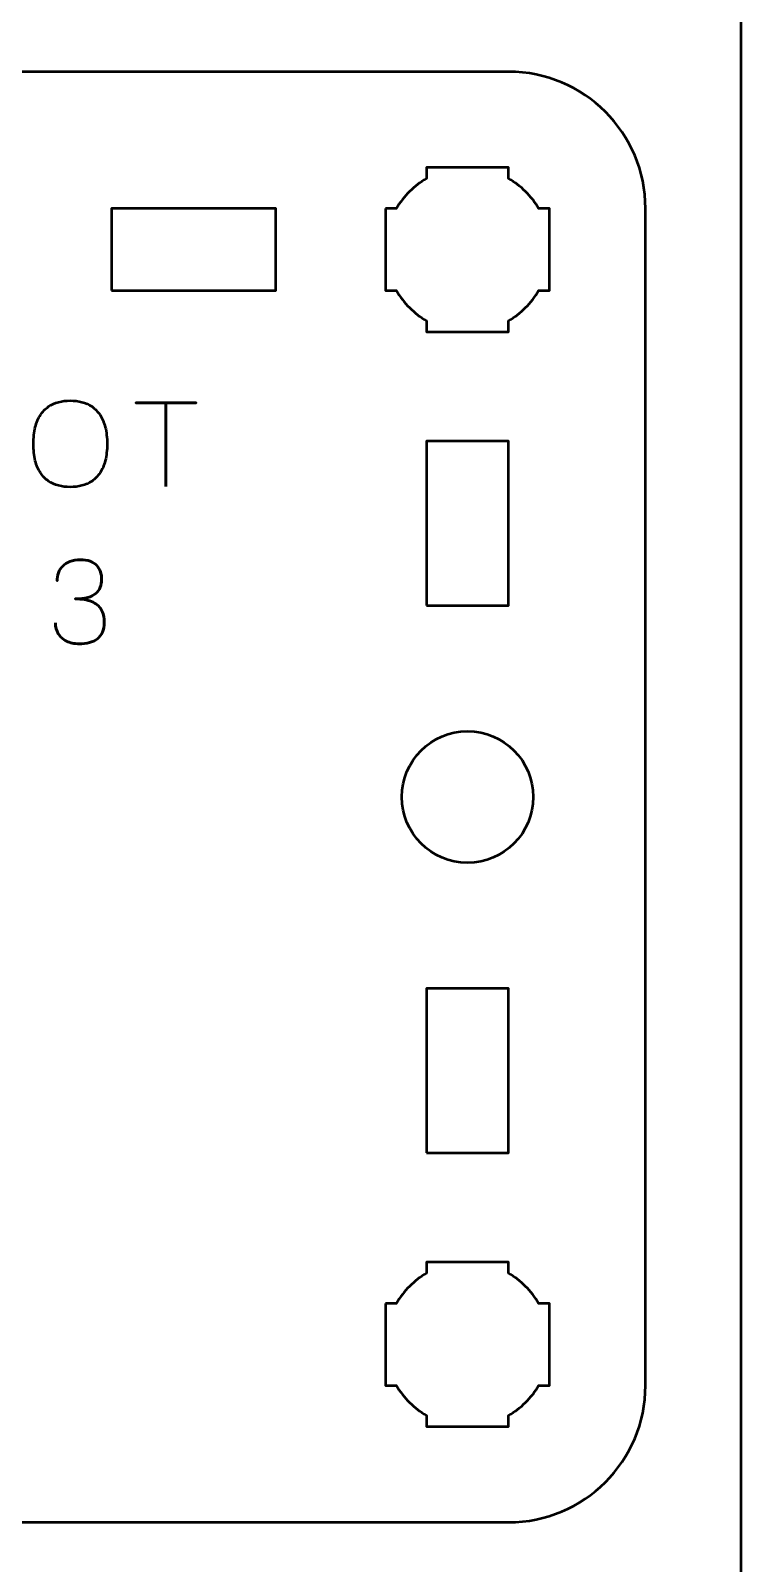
# Model space of a CAD drawing. Header units: centimetres. Extents: x -21 to 0, y -29.7 to 0.
# Drawn here: x -2.6 to 0, y -11.65 to -6.05 of the extents above; entities that cross this region are included whole.
import ezdxf

# ---------------------------------------------------------------- set-up
doc = ezdxf.new("R2010")
doc.units = ezdxf.units.CM
doc.header["$MEASUREMENT"] = 0
doc.layers.add('Layer 1', color=7, linetype='Continuous')

msp = doc.modelspace()

# ---------------------------------------------------------------- linework, layer by layer
at = {"layer": 'Layer 1', "lineweight": 53}
for points in [[(-1.15, -8.15), (-0.85, -8.15), (-0.85, -7.55), (-1.15, -7.55), (-1.15, -8.15)], [(-1.15, -10.15), (-0.85, -10.15), (-0.85, -9.55), (-1.15, -9.55), (-1.15, -10.15)]]:
    msp.add_lwpolyline(points, close=True, dxfattribs=at)
msp.add_ellipse((-1, -8.85), major_axis=(0, 0.24), ratio=1, dxfattribs=at)
at = {"layer": 'Layer 1', "color": 1, "lineweight": 53}
msp.add_open_spline([(-21.00003, -29.19995), (-21.00003, -29.19995), (-21.00003, -2.89992), (-21.00003, -2.89992), (-21.00003, -2.89992), (-21.00003, -2.81709), (-20.93286, -2.74992), (-20.85003, -2.74992), (-20.85003, -2.74992), (-20.7672, -2.74992), (-20.70003, -2.68275), (-20.70003, -2.59992), (-20.70003, -2.59992), (-20.70003, -2.51709), (-20.7672, -2.44992), (-20.85003, -2.44992), (-20.85003, -2.44992), (-20.93286, -2.44992), (-21.00003, -2.38275), (-21.00003, -2.29992), (-21.00003, -2.29992), (-21.00003, -2.21709), (-20.93286, -2.14992), (-20.85003, -2.14992), (-20.85003, -2.14992), (-20.7672, -2.14992), (-20.70003, -2.08275), (-20.70003, -1.99992), (-20.70003, -1.99992), (-20.70003, -1.91709), (-20.7672, -1.84992), (-20.85003, -1.84992), (-20.85003, -1.84992), (-20.93286, -1.84992), (-21.00003, -1.78275), (-21.00003, -1.69992), (-21.00003, -1.69992), (-21.00003, -1.61709), (-20.93286, -1.54992), (-20.85003, -1.54992), (-20.85003, -1.54992), (-20.7672, -1.54992), (-20.70003, -1.48275), (-20.70003, -1.39992), (-20.70003, -1.39992), (-20.70003, -1.31709), (-20.7672, -1.24992), (-20.85003, -1.24992), (-20.85003, -1.24992), (-20.93286, -1.24992), (-21.00003, -1.18275), (-21.00003, -1.09992), (-21.00003, -1.09992), (-21.00003, -1.09992), (-21.00003, -0.49992), (-21.00003, -0.49992), (-21.00003, -0.49992), (-21.00003, -0.22295), (-20.77694, 0.00004), (-20.49994, 0.00004), (-20.49994, 0.00004), (-20.49994, 0.00004), (-0.50008, 0.00004), (-0.50008, 0.00004), (-0.50008, 0.00004), (-0.22294, 0.00004), (0.00002, -0.22295), (0.00002, -0.49992), (0.00002, -0.49992), (0.00002, -0.49992), (0.00002, -29.19995), (0.00002, -29.19995), (0.00002, -29.19995), (0.00002, -29.47695), (-0.22294, -29.70004), (-0.50008, -29.70004), (-0.50008, -29.70004), (-0.50008, -29.70004), (-20.49994, -29.70004), (-20.49994, -29.70004), (-20.49994, -29.70004), (-20.77694, -29.70004), (-21.00003, -29.47695), (-21.00003, -29.19995)], degree=3, knots=[0, 0, 0, 0, 0.047619, 0.047619, 0.047619, 0.047619, 0.0952381, 0.0952381, 0.0952381, 0.0952381, 0.1428571, 0.1428571, 0.1428571, 0.1428571, 0.1904762, 0.1904762, 0.1904762, 0.1904762, 0.2380952, 0.2380952, 0.2380952, 0.2380952, 0.2857143, 0.2857143, 0.2857143, 0.2857143, 0.3333333, 0.3333333, 0.3333333, 0.3333333, 0.3809524, 0.3809524, 0.3809524, 0.3809524, 0.4285714, 0.4285714, 0.4285714, 0.4285714, 0.4761905, 0.4761905, 0.4761905, 0.4761905, 0.5238095, 0.5238095, 0.5238095, 0.5238095, 0.5714286, 0.5714286, 0.5714286, 0.5714286, 0.6190476, 0.6190476, 0.6190476, 0.6190476, 0.6666667, 0.6666667, 0.6666667, 0.6666667, 0.7142857, 0.7142857, 0.7142857, 0.7142857, 0.7619048, 0.7619048, 0.7619048, 0.7619048, 0.8095238, 0.8095238, 0.8095238, 0.8095238, 0.8571429, 0.8571429, 0.8571429, 0.8571429, 0.9047619, 0.9047619, 0.9047619, 0.9047619, 0.952381, 0.952381, 0.952381, 0.952381, 1, 1, 1, 1], dxfattribs=at)
at = {"layer": 'Layer 1', "color": 3, "lineweight": 53}
msp.add_open_spline([(-5.65, -11), (-5.65, -11), (-5.65, -6.7), (-5.65, -6.7), (-5.65, -6.7), (-5.65, -6.42391), (-5.42609, -6.2), (-5.15, -6.2), (-5.15, -6.2), (-5.15, -6.2), (-0.85, -6.2), (-0.85, -6.2), (-0.85, -6.2), (-0.57391, -6.2), (-0.35, -6.42391), (-0.35, -6.7), (-0.35, -6.7), (-0.35, -6.7), (-0.35, -11), (-0.35, -11), (-0.35, -11), (-0.35, -11.27609), (-0.57391, -11.5), (-0.85, -11.5), (-0.85, -11.5), (-0.85, -11.5), (-5.15, -11.5), (-5.15, -11.5), (-5.15, -11.5), (-5.42609, -11.5), (-5.65, -11.27609), (-5.65, -11)], degree=3, knots=[0, 0, 0, 0, 0.125, 0.125, 0.125, 0.125, 0.25, 0.25, 0.25, 0.25, 0.375, 0.375, 0.375, 0.375, 0.5, 0.5, 0.5, 0.5, 0.625, 0.625, 0.625, 0.625, 0.75, 0.75, 0.75, 0.75, 0.875, 0.875, 0.875, 0.875, 1, 1, 1, 1], dxfattribs=at)
at = {"layer": 'Layer 1', "lineweight": 53}
for points, knots in [([(-1.3, -6.7), (-1.3, -6.7), (-1.25985, -6.7), (-1.25985, -6.7), (-1.25985, -6.7), (-1.2335, -6.65447), (-1.19553, -6.6165), (-1.15, -6.59015), (-1.15, -6.59015), (-1.15, -6.59015), (-1.15, -6.55), (-1.15, -6.55), (-1.15, -6.55), (-1.15, -6.55), (-1, -6.55), (-1, -6.55), (-1, -6.55), (-1, -6.55), (-0.85, -6.55), (-0.85, -6.55), (-0.85, -6.55), (-0.85, -6.55), (-0.85, -6.59015), (-0.85, -6.59015), (-0.85, -6.59015), (-0.80447, -6.6165), (-0.7665, -6.65447), (-0.74015, -6.7), (-0.74015, -6.7), (-0.74015, -6.7), (-0.7, -6.7), (-0.7, -6.7), (-0.7, -6.7), (-0.7, -6.7), (-0.7, -6.85), (-0.7, -6.85), (-0.7, -6.85), (-0.7, -6.85), (-0.7, -7), (-0.7, -7), (-0.7, -7), (-0.7, -7), (-0.74015, -7), (-0.74015, -7), (-0.74015, -7), (-0.7665, -7.04553), (-0.80447, -7.0835), (-0.85, -7.10985), (-0.85, -7.10985), (-0.85, -7.10985), (-0.85, -7.15), (-0.85, -7.15), (-0.85, -7.15), (-0.85, -7.15), (-1, -7.15), (-1, -7.15), (-1, -7.15), (-1, -7.15), (-1.15, -7.15), (-1.15, -7.15), (-1.15, -7.15), (-1.15, -7.15), (-1.15, -7.10985), (-1.15, -7.10985), (-1.15, -7.10985), (-1.19553, -7.0835), (-1.2335, -7.04553), (-1.25985, -7), (-1.25985, -7), (-1.25985, -7), (-1.3, -7), (-1.3, -7), (-1.3, -7), (-1.3, -7), (-1.3, -6.85), (-1.3, -6.85), (-1.3, -6.85), (-1.3, -6.85), (-1.3, -6.7), (-1.3, -6.7)], [0, 0, 0, 0, 0.05, 0.05, 0.05, 0.05, 0.1, 0.1, 0.1, 0.1, 0.15, 0.15, 0.15, 0.15, 0.2, 0.2, 0.2, 0.2, 0.25, 0.25, 0.25, 0.25, 0.3, 0.3, 0.3, 0.3, 0.35, 0.35, 0.35, 0.35, 0.4, 0.4, 0.4, 0.4, 0.45, 0.45, 0.45, 0.45, 0.5, 0.5, 0.5, 0.5, 0.55, 0.55, 0.55, 0.55, 0.6, 0.6, 0.6, 0.6, 0.65, 0.65, 0.65, 0.65, 0.7, 0.7, 0.7, 0.7, 0.75, 0.75, 0.75, 0.75, 0.8, 0.8, 0.8, 0.8, 0.85, 0.85, 0.85, 0.85, 0.9, 0.9, 0.9, 0.9, 0.95, 0.95, 0.95, 0.95, 1, 1, 1, 1]), ([(-2.3, -7), (-2.3, -7), (-2.3, -6.7), (-2.3, -6.7), (-2.3, -6.7), (-2.3, -6.7), (-1.7, -6.7), (-1.7, -6.7), (-1.7, -6.7), (-1.7, -6.7), (-1.7, -7), (-1.7, -7), (-1.7, -7), (-1.7, -7), (-2.3, -7), (-2.3, -7)], [0, 0, 0, 0, 0.25, 0.25, 0.25, 0.25, 0.5, 0.5, 0.5, 0.5, 0.75, 0.75, 0.75, 0.75, 1, 1, 1, 1]), ([(-1.3, -10.7), (-1.3, -10.7), (-1.25985, -10.7), (-1.25985, -10.7), (-1.25985, -10.7), (-1.2335, -10.65447), (-1.19553, -10.6165), (-1.15, -10.59015), (-1.15, -10.59015), (-1.15, -10.59015), (-1.15, -10.55), (-1.15, -10.55), (-1.15, -10.55), (-1.15, -10.55), (-1, -10.55), (-1, -10.55), (-1, -10.55), (-1, -10.55), (-0.85, -10.55), (-0.85, -10.55), (-0.85, -10.55), (-0.85, -10.55), (-0.85, -10.59015), (-0.85, -10.59015), (-0.85, -10.59015), (-0.80447, -10.6165), (-0.7665, -10.65447), (-0.74015, -10.7), (-0.74015, -10.7), (-0.74015, -10.7), (-0.7, -10.7), (-0.7, -10.7), (-0.7, -10.7), (-0.7, -10.7), (-0.7, -10.85), (-0.7, -10.85), (-0.7, -10.85), (-0.7, -10.85), (-0.7, -11), (-0.7, -11), (-0.7, -11), (-0.7, -11), (-0.74015, -11), (-0.74015, -11), (-0.74015, -11), (-0.7665, -11.04553), (-0.80447, -11.0835), (-0.85, -11.10985), (-0.85, -11.10985), (-0.85, -11.10985), (-0.85, -11.15), (-0.85, -11.15), (-0.85, -11.15), (-0.85, -11.15), (-1, -11.15), (-1, -11.15), (-1, -11.15), (-1, -11.15), (-1.15, -11.15), (-1.15, -11.15), (-1.15, -11.15), (-1.15, -11.15), (-1.15, -11.10985), (-1.15, -11.10985), (-1.15, -11.10985), (-1.19553, -11.0835), (-1.2335, -11.04553), (-1.25985, -11), (-1.25985, -11), (-1.25985, -11), (-1.3, -11), (-1.3, -11), (-1.3, -11), (-1.3, -11), (-1.3, -10.85), (-1.3, -10.85), (-1.3, -10.85), (-1.3, -10.85), (-1.3, -10.7), (-1.3, -10.7)], [0, 0, 0, 0, 0.05, 0.05, 0.05, 0.05, 0.1, 0.1, 0.1, 0.1, 0.15, 0.15, 0.15, 0.15, 0.2, 0.2, 0.2, 0.2, 0.25, 0.25, 0.25, 0.25, 0.3, 0.3, 0.3, 0.3, 0.35, 0.35, 0.35, 0.35, 0.4, 0.4, 0.4, 0.4, 0.45, 0.45, 0.45, 0.45, 0.5, 0.5, 0.5, 0.5, 0.55, 0.55, 0.55, 0.55, 0.6, 0.6, 0.6, 0.6, 0.65, 0.65, 0.65, 0.65, 0.7, 0.7, 0.7, 0.7, 0.75, 0.75, 0.75, 0.75, 0.8, 0.8, 0.8, 0.8, 0.85, 0.85, 0.85, 0.85, 0.9, 0.9, 0.9, 0.9, 0.95, 0.95, 0.95, 0.95, 1, 1, 1, 1])]:
    msp.add_open_spline(points, degree=3, knots=knots, dxfattribs=at)
at = {"layer": 'Layer 1', "color": 5, "lineweight": 53}
for points, knots in [([(-2.45073, -7.71748), (-2.43584, -7.71755), (-2.42173, -7.71579), (-2.40826, -7.71233), (-2.40826, -7.71233), (-2.39485, -7.7088), (-2.38258, -7.7033), (-2.37136, -7.69568), (-2.37136, -7.69568), (-2.36014, -7.68813), (-2.3504, -7.67818), (-2.34215, -7.6659), (-2.34215, -7.6659), (-2.33389, -7.65363), (-2.32754, -7.63874), (-2.32303, -7.62124), (-2.32303, -7.62124), (-2.31844, -7.60375), (-2.31618, -7.58335), (-2.31611, -7.56), (-2.31611, -7.56), (-2.31618, -7.53665), (-2.31844, -7.51626), (-2.32303, -7.49869), (-2.32303, -7.49869), (-2.32754, -7.48112), (-2.33389, -7.46616), (-2.34215, -7.45382), (-2.34215, -7.45382), (-2.3504, -7.44147), (-2.36014, -7.43145), (-2.37136, -7.42376), (-2.37136, -7.42376), (-2.38258, -7.41607), (-2.39485, -7.4105), (-2.40826, -7.4069), (-2.40826, -7.4069), (-2.42173, -7.40337), (-2.43584, -7.40161), (-2.45073, -7.40168), (-2.45073, -7.40168), (-2.46562, -7.40161), (-2.47973, -7.40337), (-2.49321, -7.4069), (-2.49321, -7.4069), (-2.50661, -7.4105), (-2.51889, -7.41607), (-2.53011, -7.42376), (-2.53011, -7.42376), (-2.54132, -7.43145), (-2.55106, -7.44147), (-2.55932, -7.45382), (-2.55932, -7.45382), (-2.56757, -7.46616), (-2.57392, -7.48112), (-2.57844, -7.49869), (-2.57844, -7.49869), (-2.58302, -7.51626), (-2.58528, -7.53665), (-2.58535, -7.56), (-2.58535, -7.56), (-2.58528, -7.58335), (-2.58302, -7.60375), (-2.57844, -7.62124), (-2.57844, -7.62124), (-2.57392, -7.63874), (-2.56757, -7.65363), (-2.55932, -7.6659), (-2.55932, -7.6659), (-2.55106, -7.67818), (-2.54132, -7.68813), (-2.53011, -7.69568), (-2.53011, -7.69568), (-2.51889, -7.7033), (-2.50661, -7.7088), (-2.49321, -7.71233), (-2.49321, -7.71233), (-2.47973, -7.71579), (-2.46562, -7.71755), (-2.45073, -7.71748)], [0, 0, 0, 0, 0.05, 0.05, 0.05, 0.05, 0.1, 0.1, 0.1, 0.1, 0.15, 0.15, 0.15, 0.15, 0.2, 0.2, 0.2, 0.2, 0.25, 0.25, 0.25, 0.25, 0.3, 0.3, 0.3, 0.3, 0.35, 0.35, 0.35, 0.35, 0.4, 0.4, 0.4, 0.4, 0.45, 0.45, 0.45, 0.45, 0.5, 0.5, 0.5, 0.5, 0.55, 0.55, 0.55, 0.55, 0.6, 0.6, 0.6, 0.6, 0.65, 0.65, 0.65, 0.65, 0.7, 0.7, 0.7, 0.7, 0.75, 0.75, 0.75, 0.75, 0.8, 0.8, 0.8, 0.8, 0.85, 0.85, 0.85, 0.85, 0.9, 0.9, 0.9, 0.9, 0.95, 0.95, 0.95, 0.95, 1, 1, 1, 1]), ([(-2.45073, -7.71748), (-2.43584, -7.71755), (-2.42173, -7.71579), (-2.40826, -7.71233), (-2.40826, -7.71233), (-2.39485, -7.7088), (-2.38258, -7.7033), (-2.37136, -7.69568), (-2.37136, -7.69568), (-2.36014, -7.68813), (-2.3504, -7.67818), (-2.34215, -7.6659), (-2.34215, -7.6659), (-2.33389, -7.65363), (-2.32754, -7.63874), (-2.32303, -7.62124), (-2.32303, -7.62124), (-2.31844, -7.60375), (-2.31618, -7.58335), (-2.31611, -7.56), (-2.31611, -7.56), (-2.31618, -7.53665), (-2.31844, -7.51626), (-2.32303, -7.49869), (-2.32303, -7.49869), (-2.32754, -7.48112), (-2.33389, -7.46616), (-2.34215, -7.45382), (-2.34215, -7.45382), (-2.3504, -7.44147), (-2.36014, -7.43145), (-2.37136, -7.42376), (-2.37136, -7.42376), (-2.38258, -7.41607), (-2.39485, -7.4105), (-2.40826, -7.4069), (-2.40826, -7.4069), (-2.42173, -7.40337), (-2.43584, -7.40161), (-2.45073, -7.40168), (-2.45073, -7.40168), (-2.46562, -7.40161), (-2.47973, -7.40337), (-2.49321, -7.4069), (-2.49321, -7.4069), (-2.50661, -7.4105), (-2.51889, -7.41607), (-2.53011, -7.42376), (-2.53011, -7.42376), (-2.54132, -7.43145), (-2.55106, -7.44147), (-2.55932, -7.45382), (-2.55932, -7.45382), (-2.56757, -7.46616), (-2.57392, -7.48112), (-2.57844, -7.49869), (-2.57844, -7.49869), (-2.58302, -7.51626), (-2.58528, -7.53665), (-2.58535, -7.56), (-2.58535, -7.56), (-2.58528, -7.58335), (-2.58302, -7.60375), (-2.57844, -7.62124), (-2.57844, -7.62124), (-2.57392, -7.63874), (-2.56757, -7.65363), (-2.55932, -7.6659), (-2.55932, -7.6659), (-2.55106, -7.67818), (-2.54132, -7.68813), (-2.53011, -7.69568), (-2.53011, -7.69568), (-2.51889, -7.7033), (-2.50661, -7.7088), (-2.49321, -7.71233), (-2.49321, -7.71233), (-2.47973, -7.71579), (-2.46562, -7.71755), (-2.45073, -7.71748)], [0, 0, 0, 0, 0.05, 0.05, 0.05, 0.05, 0.1, 0.1, 0.1, 0.1, 0.15, 0.15, 0.15, 0.15, 0.2, 0.2, 0.2, 0.2, 0.25, 0.25, 0.25, 0.25, 0.3, 0.3, 0.3, 0.3, 0.35, 0.35, 0.35, 0.35, 0.4, 0.4, 0.4, 0.4, 0.45, 0.45, 0.45, 0.45, 0.5, 0.5, 0.5, 0.5, 0.55, 0.55, 0.55, 0.55, 0.6, 0.6, 0.6, 0.6, 0.65, 0.65, 0.65, 0.65, 0.7, 0.7, 0.7, 0.7, 0.75, 0.75, 0.75, 0.75, 0.8, 0.8, 0.8, 0.8, 0.85, 0.85, 0.85, 0.85, 0.9, 0.9, 0.9, 0.9, 0.95, 0.95, 0.95, 0.95, 1, 1, 1, 1]), ([(-2.10191, -7.71494), (-2.10191, -7.71494), (-2.10191, -7.40972), (-2.10191, -7.40972), (-2.10191, -7.40972), (-2.10191, -7.40972), (-2.21155, -7.40972), (-2.21155, -7.40972), (-2.21155, -7.40972), (-2.21155, -7.40972), (-1.99142, -7.40972), (-1.99142, -7.40972), (-1.99142, -7.40972), (-1.99142, -7.40972), (-2.10191, -7.40972), (-2.10191, -7.40972), (-2.10191, -7.40972), (-2.10191, -7.40972), (-2.10191, -7.71494), (-2.10191, -7.71494)], [0, 0, 0, 0, 0.2, 0.2, 0.2, 0.2, 0.4, 0.4, 0.4, 0.4, 0.6, 0.6, 0.6, 0.6, 0.8, 0.8, 0.8, 0.8, 1, 1, 1, 1]), ([(-2.50513, -8.21363), (-2.50506, -8.22887), (-2.50153, -8.24213), (-2.49455, -8.25363), (-2.49455, -8.25363), (-2.48756, -8.26506), (-2.47761, -8.27402), (-2.46463, -8.28044), (-2.46463, -8.28044), (-2.45165, -8.28686), (-2.43606, -8.29011), (-2.41792, -8.29025), (-2.41792, -8.29025), (-2.40431, -8.29025), (-2.39196, -8.28884), (-2.38074, -8.28588), (-2.38074, -8.28588), (-2.36959, -8.28291), (-2.36, -8.27833), (-2.35188, -8.27205), (-2.35188, -8.27205), (-2.34377, -8.26577), (-2.33756, -8.25765), (-2.33312, -8.24778), (-2.33312, -8.24778), (-2.32874, -8.23783), (-2.32656, -8.2259), (-2.32649, -8.21193), (-2.32649, -8.21193), (-2.32641, -8.19331), (-2.33022, -8.17757), (-2.33777, -8.1648), (-2.33777, -8.1648), (-2.34532, -8.15203), (-2.35704, -8.14244), (-2.37277, -8.13588), (-2.37277, -8.13588), (-2.3885, -8.12931), (-2.40868, -8.126), (-2.43316, -8.126), (-2.43316, -8.126), (-2.41489, -8.12607), (-2.39958, -8.12438), (-2.38709, -8.12092), (-2.38709, -8.12092), (-2.37467, -8.11746), (-2.36473, -8.11259), (-2.35725, -8.10624), (-2.35725, -8.10624), (-2.34977, -8.09996), (-2.34434, -8.09248), (-2.34109, -8.08388), (-2.34109, -8.08388), (-2.33777, -8.07534), (-2.33615, -8.06596), (-2.33622, -8.05573), (-2.33622, -8.05573), (-2.33615, -8.04549), (-2.33756, -8.03604), (-2.34038, -8.02729), (-2.34038, -8.02729), (-2.34314, -8.01854), (-2.34765, -8.01085), (-2.35379, -8.00429), (-2.35379, -8.00429), (-2.35993, -7.99773), (-2.36804, -7.99258), (-2.37799, -7.98891), (-2.37799, -7.98891), (-2.38801, -7.98524), (-2.40022, -7.98341), (-2.41454, -7.98334), (-2.41454, -7.98334), (-2.42879, -7.98341), (-2.44128, -7.98552), (-2.45186, -7.98962), (-2.45186, -7.98962), (-2.46252, -7.99371), (-2.47126, -7.99928), (-2.47832, -8.00641), (-2.47832, -8.00641), (-2.4853, -8.01353), (-2.49053, -8.02165), (-2.49398, -8.03082), (-2.49398, -8.03082), (-2.49751, -8.03999), (-2.4992, -8.04973), (-2.4992, -8.05996), (-2.4992, -8.05996), (-2.4992, -8.04973), (-2.49751, -8.03999), (-2.49398, -8.03082), (-2.49398, -8.03082), (-2.49053, -8.02165), (-2.4853, -8.01353), (-2.47832, -8.00641), (-2.47832, -8.00641), (-2.47126, -7.99928), (-2.46252, -7.99371), (-2.45186, -7.98962), (-2.45186, -7.98962), (-2.44128, -7.98552), (-2.42879, -7.98341), (-2.41454, -7.98334), (-2.41454, -7.98334), (-2.40022, -7.98341), (-2.38801, -7.98524), (-2.37799, -7.98891), (-2.37799, -7.98891), (-2.36804, -7.99258), (-2.35993, -7.99773), (-2.35379, -8.00429), (-2.35379, -8.00429), (-2.34765, -8.01085), (-2.34314, -8.01854), (-2.34038, -8.02729), (-2.34038, -8.02729), (-2.33756, -8.03604), (-2.33615, -8.04549), (-2.33622, -8.05573), (-2.33622, -8.05573), (-2.33615, -8.06596), (-2.33777, -8.07534), (-2.34109, -8.08388), (-2.34109, -8.08388), (-2.34434, -8.09248), (-2.34977, -8.09996), (-2.35725, -8.10624), (-2.35725, -8.10624), (-2.36473, -8.11259), (-2.37467, -8.11746), (-2.38709, -8.12092), (-2.38709, -8.12092), (-2.39958, -8.12438), (-2.41489, -8.12607), (-2.43316, -8.126), (-2.43316, -8.126), (-2.40868, -8.126), (-2.3885, -8.12931), (-2.37277, -8.13588), (-2.37277, -8.13588), (-2.35704, -8.14244), (-2.34532, -8.15203), (-2.33777, -8.1648), (-2.33777, -8.1648), (-2.33022, -8.17757), (-2.32641, -8.19331), (-2.32649, -8.21193), (-2.32649, -8.21193), (-2.32656, -8.2259), (-2.32874, -8.23783), (-2.33312, -8.24778), (-2.33312, -8.24778), (-2.33756, -8.25765), (-2.34377, -8.26577), (-2.35188, -8.27205), (-2.35188, -8.27205), (-2.36, -8.27833), (-2.36959, -8.28291), (-2.38074, -8.28588), (-2.38074, -8.28588), (-2.39196, -8.28884), (-2.40431, -8.29025), (-2.41792, -8.29025), (-2.41792, -8.29025), (-2.43606, -8.29011), (-2.45165, -8.28686), (-2.46463, -8.28044), (-2.46463, -8.28044), (-2.47761, -8.27402), (-2.48756, -8.26506), (-2.49455, -8.25363), (-2.49455, -8.25363), (-2.50153, -8.24213), (-2.50506, -8.22887), (-2.50513, -8.21363)], [0, 0, 0, 0, 0.0227273, 0.0227273, 0.0227273, 0.0227273, 0.0454545, 0.0454545, 0.0454545, 0.0454545, 0.0681818, 0.0681818, 0.0681818, 0.0681818, 0.0909091, 0.0909091, 0.0909091, 0.0909091, 0.1136364, 0.1136364, 0.1136364, 0.1136364, 0.1363636, 0.1363636, 0.1363636, 0.1363636, 0.1590909, 0.1590909, 0.1590909, 0.1590909, 0.1818182, 0.1818182, 0.1818182, 0.1818182, 0.2045455, 0.2045455, 0.2045455, 0.2045455, 0.2272727, 0.2272727, 0.2272727, 0.2272727, 0.25, 0.25, 0.25, 0.25, 0.2727273, 0.2727273, 0.2727273, 0.2727273, 0.2954545, 0.2954545, 0.2954545, 0.2954545, 0.3181818, 0.3181818, 0.3181818, 0.3181818, 0.3409091, 0.3409091, 0.3409091, 0.3409091, 0.3636364, 0.3636364, 0.3636364, 0.3636364, 0.3863636, 0.3863636, 0.3863636, 0.3863636, 0.4090909, 0.4090909, 0.4090909, 0.4090909, 0.4318182, 0.4318182, 0.4318182, 0.4318182, 0.4545455, 0.4545455, 0.4545455, 0.4545455, 0.4772727, 0.4772727, 0.4772727, 0.4772727, 0.5, 0.5, 0.5, 0.5, 0.5227273, 0.5227273, 0.5227273, 0.5227273, 0.5454545, 0.5454545, 0.5454545, 0.5454545, 0.5681818, 0.5681818, 0.5681818, 0.5681818, 0.5909091, 0.5909091, 0.5909091, 0.5909091, 0.6136364, 0.6136364, 0.6136364, 0.6136364, 0.6363636, 0.6363636, 0.6363636, 0.6363636, 0.6590909, 0.6590909, 0.6590909, 0.6590909, 0.6818182, 0.6818182, 0.6818182, 0.6818182, 0.7045455, 0.7045455, 0.7045455, 0.7045455, 0.7272727, 0.7272727, 0.7272727, 0.7272727, 0.75, 0.75, 0.75, 0.75, 0.7727273, 0.7727273, 0.7727273, 0.7727273, 0.7954545, 0.7954545, 0.7954545, 0.7954545, 0.8181818, 0.8181818, 0.8181818, 0.8181818, 0.8409091, 0.8409091, 0.8409091, 0.8409091, 0.8636364, 0.8636364, 0.8636364, 0.8636364, 0.8863636, 0.8863636, 0.8863636, 0.8863636, 0.9090909, 0.9090909, 0.9090909, 0.9090909, 0.9318182, 0.9318182, 0.9318182, 0.9318182, 0.9545455, 0.9545455, 0.9545455, 0.9545455, 0.9772727, 0.9772727, 0.9772727, 0.9772727, 1, 1, 1, 1])]:
    msp.add_open_spline(points, degree=3, knots=knots, dxfattribs=at)

doc.saveas('drawing.dxf')
